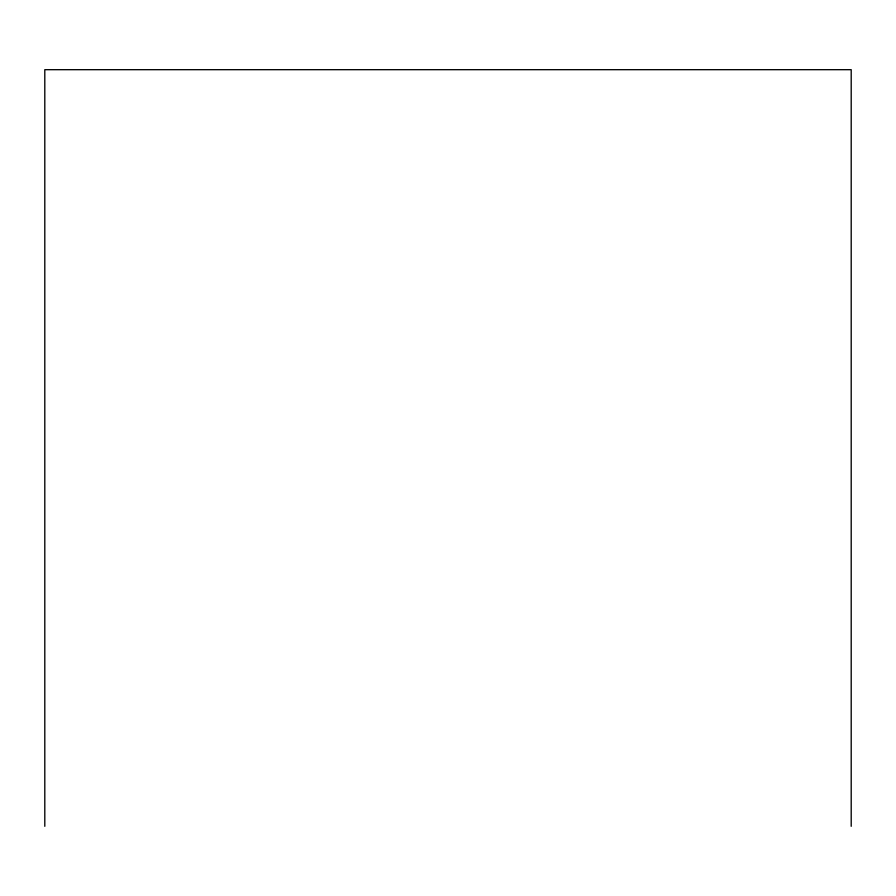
<?xml version="1.0" encoding="UTF-8"?>
<svg xmlns="http://www.w3.org/2000/svg" width="896" height="896" viewBox="0 0 896 896"><rect width="100%" height="100%" fill="white"/><g stroke="black" fill="none" stroke-linecap="round" stroke-linejoin="round"><path stroke-width="1.34" d="M851.2 826.314L851.2 69.686L44.8 69.686L44.8 826.314"/></g></svg>
